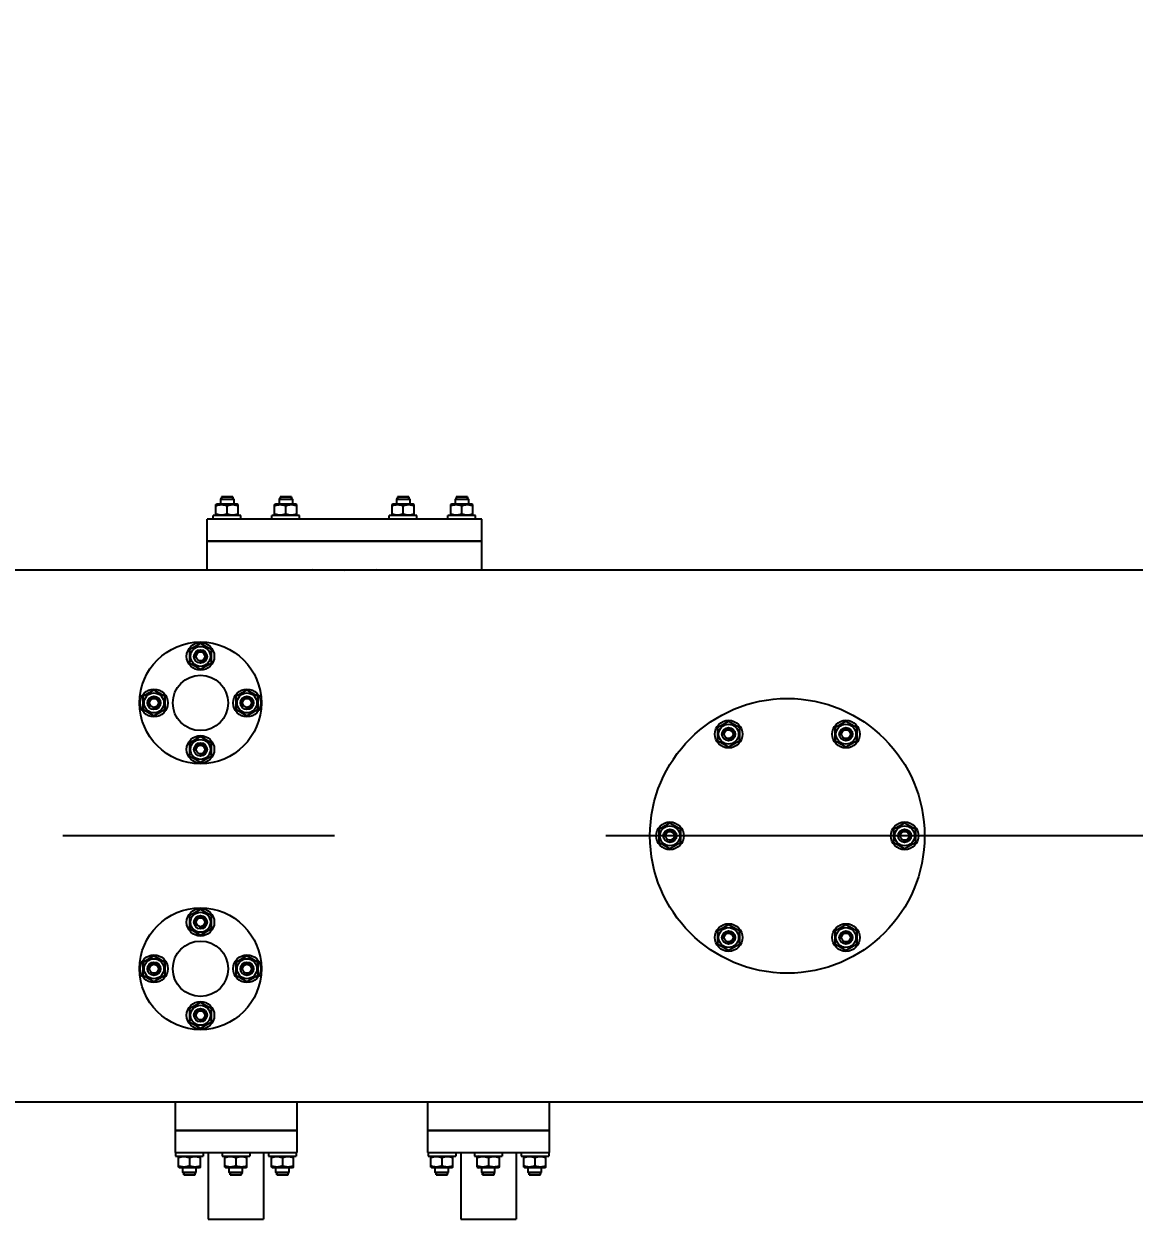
# Model space of a CAD drawing. Header units: millimetres. Extents: x 0 to 1189, y 0 to 841.
# Drawn here: x 786.61 to 806.67, y 692.27 to 713.85 of the extents above; entities that cross this region are included whole.
import ezdxf

# ---------------------------------------------------------------- set-up
doc = ezdxf.new("R2010")
doc.units = ezdxf.units.MM
doc.header["$LTSCALE"] = 65.395
doc.linetypes.add('CENTER', pattern=[0.6, 0.375, -0.075, 0.075, -0.075])
doc.layers.get('0').update_dxf_attribs({"linetype": 'CONTINUOUS'})
for name, color, linetype in [('ALL_AXIS', 7, 'CONTINUOUS'), ('ALL_CHAMFER', 7, 'CONTINUOUS'), ('ALL_DIMENSIONS', 7, 'CONTINUOUS'), ('ALL_ROUND', 7, 'CONTINUOUS')]:
    doc.layers.add(name, color=color, linetype=linetype)
doc.styles.get("Standard").update_dxf_attribs({"font": 'txt', "width": 0.7})
doc.dimstyles.new('DIMSTYLE_2', dxfattribs={"dimtxt": 3.5, "dimasz": 3, "dimexe": 0.18, "dimexo": 0.0625, "dimgap": 0.09, "dimtad": 1, "dimlfac": 25, "dimdsep": 46, "dimtxsty": 'STANDARD', "dimblk": '_FILLED', "dimblk1": '_FILLED', "dimblk2": '_FILLED', "dimcen": 0.09, "dimadec": 0, "dimazin": 0, "dimtp": 2, "dimtm": 2, "dimtfac": 1, "dimtofl": 0, "dimtmove": 0, "dimatfit": 3, "dimldrblk": '_FILLED', "dimfxl": 1, "dimtolj": 1, "dimarcsym": 0})

# ---------------------------------------------------------------- blocks, each defined once
blk = doc.blocks.new('_FILLED')
at = {"color": 0, "linetype": 'BYBLOCK'}
blk.add_solid([(0, 0), (-1, 0.1667), (-1, -0.1667)], dxfattribs=at)
blk = doc.blocks.new('*D1')
at = {"layer": 'ALL_DIMENSIONS', "color": 2, "linetype": 'CONTINUOUS'}
for p, q in [((111.762, 705.039), (111.762, 735.427)), ((976.89, 705.039), (976.89, 735.427)), ((111.762, 733.427), (544.326, 733.427)), ((976.89, 733.427), (544.326, 733.427))]:
    blk.add_line(p, q, dxfattribs=at)
at = {"layer": 'ALL_DIMENSIONS', "color": 2, "linetype": 'CONTINUOUS', "xscale": 3, "yscale": 3, "zscale": 3, "rotation": 180}
blk.add_blockref('_FILLED', (111.762, 733.427), dxfattribs=at)
at = {"layer": 'ALL_DIMENSIONS', "color": 2, "linetype": 'CONTINUOUS', "xscale": 3, "yscale": 3, "zscale": 3}
blk.add_blockref('_FILLED', (976.89, 733.427), dxfattribs=at)
blk = doc.blocks.new('*D6')
at = {"layer": 'ALL_DIMENSIONS', "color": 2, "linetype": 'CONTINUOUS'}
for p, q in [((692.402, 694.115), (692.402, 725.427)), ((852.402, 694.115), (852.402, 725.427)), ((692.402, 723.427), (772.402, 723.427)), ((852.402, 723.427), (772.402, 723.427))]:
    blk.add_line(p, q, dxfattribs=at)
at = {"layer": 'ALL_DIMENSIONS', "color": 2, "linetype": 'CONTINUOUS', "xscale": 3, "yscale": 3, "zscale": 3, "rotation": 180}
blk.add_blockref('_FILLED', (692.402, 723.427), dxfattribs=at)
at = {"layer": 'ALL_DIMENSIONS', "color": 2, "linetype": 'CONTINUOUS', "xscale": 3, "yscale": 3, "zscale": 3}
blk.add_blockref('_FILLED', (852.402, 723.427), dxfattribs=at)
blk = doc.blocks.new('*D7')
at = {"layer": 'ALL_DIMENSIONS', "color": 2, "linetype": 'CONTINUOUS'}
for p, q in [((692.402, 694.115), (692.402, 730.427)), ((916.21, 707.342), (916.21, 730.427)), ((692.402, 728.427), (804.306, 728.427)), ((916.21, 728.427), (804.306, 728.427))]:
    blk.add_line(p, q, dxfattribs=at)
at = {"layer": 'ALL_DIMENSIONS', "color": 2, "linetype": 'CONTINUOUS', "xscale": 3, "yscale": 3, "zscale": 3, "rotation": 180}
blk.add_blockref('_FILLED', (692.402, 728.427), dxfattribs=at)
at = {"layer": 'ALL_DIMENSIONS', "color": 2, "linetype": 'CONTINUOUS', "xscale": 3, "yscale": 3, "zscale": 3}
blk.add_blockref('_FILLED', (916.21, 728.427), dxfattribs=at)

msp = doc.modelspace()

# ---------------------------------------------------------------- linework, layer by layer
at = {"color": 7, "linetype": 'CONTINUOUS'}
for p, q in [((790.38443807, 705.30712965), (790.17907908, 705.30712965)), ((791.44443807, 705.30712965), (791.23907908, 705.30712965)), ((793.56443807, 705.30712965), (793.35907908, 705.30712965)), ((794.62443807, 705.30712965), (794.41907908, 705.30712965)), ((790.08175677, 705.16758161), (790.10175857, 705.17912965)), ((790.08175857, 704.98267666), (790.08175857, 705.16758265)), ((790.10175996, 705.17912965), (790.46175719, 705.17912965)), ((790.28175857, 705.00053994), (790.28175857, 705.14971937)), ((790.48176038, 705.16758161), (790.46175857, 705.17912965)), ((790.48175857, 704.98267666), (790.48175857, 705.16758265)), ((791.14175677, 705.16758161), (791.16175857, 705.17912965)), ((791.14175857, 704.98267666), (791.14175857, 705.16758265)), ((791.16175996, 705.17912965), (791.52175719, 705.17912965)), ((791.34175857, 705.00053994), (791.34175857, 705.14971937)), ((791.54176038, 705.16758161), (791.52175857, 705.17912965)), ((791.54175857, 704.98267666), (791.54175857, 705.16758265)), ((793.26175677, 705.16758161), (793.28175857, 705.17912965)), ((793.26175857, 704.98267666), (793.26175857, 705.16758265)), ((793.28175996, 705.17912965), (793.64175719, 705.17912965)), ((793.46175857, 705.00053994), (793.46175857, 705.14971937)), ((793.66176038, 705.16758161), (793.64175857, 705.17912965)), ((793.66175857, 704.98267666), (793.66175857, 705.16758265)), ((794.32175677, 705.16758161), (794.34175857, 705.17912965)), ((794.32175857, 704.98267666), (794.32175857, 705.16758265)), ((794.34175996, 705.17912965), (794.70175719, 705.17912965)), ((794.52175857, 705.00053994), (794.52175857, 705.14971937)), ((794.72176038, 705.16758161), (794.70175857, 705.17912965)), ((794.72175857, 704.98267666), (794.72175857, 705.16758265)), ((790.10175857, 704.97112965), (790.08175857, 704.98267666)), ((790.46175857, 704.97112965), (790.48175857, 704.98267666)), ((791.16175857, 704.97112965), (791.14175857, 704.98267666)), ((791.52175857, 704.97112965), (791.54175857, 704.98267666)), ((793.28175857, 704.97112965), (793.26175857, 704.98267666)), ((793.64175857, 704.97112965), (793.66175857, 704.98267666)), ((794.34175857, 704.97112965), (794.32175857, 704.98267666)), ((794.70175857, 704.97112965), (794.72175857, 704.98267666)), ((789.92177878, 704.50712965), (794.88173837, 704.50712965)), ((754.29582779, 703.98712965), (790.50768936, 703.98712965)), ((794.29582779, 703.98712965), (825.56175857, 703.98712965)), ((789.80175857, 702.65806976), (789.60175857, 702.54259971)), ((790.00175857, 702.54259971), (789.80175857, 702.65806976)), ((789.60175857, 702.54259971), (789.60175857, 702.3116596)), ((790.00175857, 702.3116596), (790.00175857, 702.54259971)), ((789.60175857, 702.3116596), (789.80175857, 702.19618955)), ((789.80175857, 702.19618955), (790.00175857, 702.3116596)), ((788.96175857, 701.81806976), (788.76175857, 701.70259971)), ((789.16175857, 701.70259971), (788.96175857, 701.81806976)), ((790.64175857, 701.81806976), (790.44175857, 701.70259971)), ((790.84175857, 701.70259971), (790.64175857, 701.81806976)), ((788.76175857, 701.70259971), (788.76175857, 701.4716596)), ((789.16175857, 701.4716596), (789.16175857, 701.70259971)), ((790.44175857, 701.70259971), (790.44175857, 701.4716596)), ((790.84175857, 701.4716596), (790.84175857, 701.70259971)), ((788.76175857, 701.4716596), (788.96175857, 701.35618955)), ((788.96175857, 701.35618955), (789.16175857, 701.4716596)), ((790.44175857, 701.4716596), (790.64175857, 701.35618955)), ((790.64175857, 701.35618955), (790.84175857, 701.4716596)), ((799.34175857, 701.25404362), (799.14175857, 701.13857356)), ((799.14175857, 701.13857356), (799.14175857, 700.90763346)), ((799.54175857, 701.13857356), (799.34175857, 701.25404362)), ((799.54175857, 700.90763346), (799.54175857, 701.13857356)), ((801.46175857, 701.25404362), (801.26175857, 701.13857356)), ((801.26175857, 701.13857356), (801.26175857, 700.90763346)), ((801.66175857, 701.13857356), (801.46175857, 701.25404362)), ((801.66175857, 700.90763346), (801.66175857, 701.13857356)), ((789.80175857, 700.97806976), (789.60175857, 700.86259971)), ((790.00175857, 700.86259971), (789.80175857, 700.97806976)), ((789.60175857, 700.86259971), (789.60175857, 700.6316596)), ((790.00175857, 700.6316596), (790.00175857, 700.86259971)), ((799.14175857, 700.90763346), (799.34175857, 700.7921634)), ((799.34175857, 700.7921634), (799.54175857, 700.90763346)), ((801.26175857, 700.90763346), (801.46175857, 700.7921634)), ((801.46175857, 700.7921634), (801.66175857, 700.90763346)), ((789.60175857, 700.6316596), (789.80175857, 700.51618955)), ((789.80175857, 700.51618955), (790.00175857, 700.6316596)), ((798.28175857, 699.41806976), (798.08175857, 699.30259971)), ((798.48175857, 699.30259971), (798.28175857, 699.41806976)), ((802.52175857, 699.41806976), (802.32175857, 699.30259971)), ((802.72175857, 699.30259971), (802.52175857, 699.41806976)), ((798.08175857, 699.30259971), (798.08175857, 699.0716596)), ((798.48175857, 699.0716596), (798.48175857, 699.30259971)), ((802.32175857, 699.30259971), (802.32175857, 699.0716596)), ((802.72175857, 699.0716596), (802.72175857, 699.30259971)), ((798.08175857, 699.0716596), (798.28175857, 698.95618955)), ((798.28175857, 698.95618955), (798.48175857, 699.0716596)), ((802.32175857, 699.0716596), (802.52175857, 698.95618955)), ((802.52175857, 698.95618955), (802.72175857, 699.0716596)), ((789.80175857, 697.85806976), (789.60175857, 697.74259971)), ((789.60175857, 697.74259971), (789.60175857, 697.5116596)), ((790.00175857, 697.74259971), (789.80175857, 697.85806976)), ((790.00175857, 697.5116596), (790.00175857, 697.74259971)), ((789.60175857, 697.5116596), (789.80175857, 697.39618955)), ((789.80175857, 697.39618955), (790.00175857, 697.5116596)), ((799.34175857, 697.5820959), (799.14175857, 697.46662585)), ((799.14175857, 697.46662585), (799.14175857, 697.23568574)), ((799.54175857, 697.46662585), (799.34175857, 697.5820959)), ((799.54175857, 697.23568574), (799.54175857, 697.46662585)), ((801.46175857, 697.5820959), (801.26175857, 697.46662585)), ((801.26175857, 697.46662585), (801.26175857, 697.23568574)), ((801.66175857, 697.46662585), (801.46175857, 697.5820959)), ((801.66175857, 697.23568574), (801.66175857, 697.46662585)), ((799.14175857, 697.23568574), (799.34175857, 697.12021569)), ((799.34175857, 697.12021569), (799.54175857, 697.23568574)), ((801.26175857, 697.23568574), (801.46175857, 697.12021569)), ((801.46175857, 697.12021569), (801.66175857, 697.23568574)), ((788.96175857, 697.01806976), (788.76175857, 696.90259971)), ((788.76175857, 696.90259971), (788.76175857, 696.6716596)), ((789.16175857, 696.90259971), (788.96175857, 697.01806976)), ((789.16175857, 696.6716596), (789.16175857, 696.90259971)), ((790.64175857, 697.01806976), (790.44175857, 696.90259971)), ((790.44175857, 696.90259971), (790.44175857, 696.6716596)), ((790.84175857, 696.90259971), (790.64175857, 697.01806976)), ((790.84175857, 696.6716596), (790.84175857, 696.90259971)), ((788.76175857, 696.6716596), (788.96175857, 696.55618955)), ((788.96175857, 696.55618955), (789.16175857, 696.6716596)), ((790.44175857, 696.6716596), (790.64175857, 696.55618955)), ((790.64175857, 696.55618955), (790.84175857, 696.6716596)), ((789.80175857, 696.17806976), (789.60175857, 696.06259971)), ((790.00175857, 696.06259971), (789.80175857, 696.17806976)), ((789.60175857, 696.06259971), (789.60175857, 695.8316596)), ((790.00175857, 695.8316596), (790.00175857, 696.06259971)), ((789.60175857, 695.8316596), (789.80175857, 695.71618955)), ((789.80175857, 695.71618955), (790.00175857, 695.8316596)), ((791.54174961, 693.86712965), (789.34176753, 693.86712965)), ((796.10174961, 693.86712965), (793.90176753, 693.86712965)), ((789.42175857, 693.40312965), (789.40175857, 693.39158265)), ((789.40175857, 693.20667666), (789.40175857, 693.39158265)), ((789.60175857, 693.37371937), (789.60175857, 693.22453994)), ((789.78175857, 693.40312965), (789.80175857, 693.39158265)), ((789.80175857, 693.20667666), (789.80175857, 693.39158265)), ((790.26175857, 693.40312965), (790.24175857, 693.39158265)), ((790.24175857, 693.20667666), (790.24175857, 693.39158265)), ((790.44175857, 693.37371937), (790.44175857, 693.22453994)), ((790.62175857, 693.40312965), (790.64175857, 693.39158265)), ((790.64175857, 693.20667666), (790.64175857, 693.39158265)), ((791.10175857, 693.40312965), (791.08175857, 693.39158265)), ((791.08175857, 693.20667666), (791.08175857, 693.39158265)), ((791.28175857, 693.37371937), (791.28175857, 693.22453994)), ((791.46175857, 693.40312965), (791.48175857, 693.39158265)), ((791.48175857, 693.20667666), (791.48175857, 693.39158265)), ((793.98175857, 693.40312965), (793.96175857, 693.39158265)), ((793.96175857, 693.20667666), (793.96175857, 693.39158265)), ((794.16175857, 693.37371937), (794.16175857, 693.22453994)), ((794.34175857, 693.40312965), (794.36175857, 693.39158265)), ((794.36175857, 693.20667666), (794.36175857, 693.39158265)), ((794.82175857, 693.40312965), (794.80175857, 693.39158265)), ((794.80175857, 693.20667666), (794.80175857, 693.39158265)), ((795.00175857, 693.37371937), (795.00175857, 693.22453994)), ((795.18175857, 693.40312965), (795.20175857, 693.39158265)), ((795.20175857, 693.20667666), (795.20175857, 693.39158265)), ((795.66175857, 693.40312965), (795.64175857, 693.39158265)), ((795.64175857, 693.20667666), (795.64175857, 693.39158265)), ((795.84175857, 693.37371937), (795.84175857, 693.22453994)), ((796.02175857, 693.40312965), (796.04175857, 693.39158265)), ((796.04175857, 693.20667666), (796.04175857, 693.39158265)), ((789.40175677, 693.2066777), (789.42175857, 693.19512965)), ((789.78175719, 693.19512965), (789.42175996, 693.19512965)), ((789.80176038, 693.2066777), (789.78175857, 693.19512965)), ((790.24175677, 693.2066777), (790.26175857, 693.19512965)), ((790.62175719, 693.19512965), (790.26175996, 693.19512965)), ((790.64176038, 693.2066777), (790.62175857, 693.19512965)), ((791.08175677, 693.2066777), (791.10175857, 693.19512965)), ((791.46175719, 693.19512965), (791.10175996, 693.19512965)), ((791.48176038, 693.2066777), (791.46175857, 693.19512965)), ((793.96175677, 693.2066777), (793.98175857, 693.19512965)), ((794.34175719, 693.19512965), (793.98175996, 693.19512965)), ((794.36176038, 693.2066777), (794.34175857, 693.19512965)), ((794.80175677, 693.2066777), (794.82175857, 693.19512965)), ((795.18175719, 693.19512965), (794.82175996, 693.19512965)), ((795.20176038, 693.2066777), (795.18175857, 693.19512965)), ((795.64175677, 693.2066777), (795.66175857, 693.19512965)), ((796.02175719, 693.19512965), (795.66175996, 693.19512965)), ((796.04176038, 693.2066777), (796.02175857, 693.19512965)), ((789.49907908, 693.06712965), (789.70443807, 693.06712965)), ((790.33907908, 693.06712965), (790.54443807, 693.06712965)), ((791.17907908, 693.06712965), (791.38443807, 693.06712965)), ((794.05907908, 693.06712965), (794.26443807, 693.06712965)), ((794.89907908, 693.06712965), (795.10443807, 693.06712965)), ((795.73907908, 693.06712965), (795.94443807, 693.06712965))]:
    msp.add_line(p, q, dxfattribs=at)
at = {"color": 2, "linetype": 'CONTINUOUS'}
for p, q in [((790.17907908, 705.30712965), (790.17907908, 705.28445016)), ((790.38443807, 705.30712965), (790.38443807, 705.28445016)), ((791.23907908, 705.30712965), (791.23907908, 705.28445016)), ((791.44443807, 705.30712965), (791.44443807, 705.28445016)), ((793.35907908, 705.30712965), (793.35907908, 705.28445016)), ((793.56443807, 705.30712965), (793.56443807, 705.28445016)), ((794.41907908, 705.30712965), (794.41907908, 705.28445016)), ((794.62443807, 705.30712965), (794.62443807, 705.28445016)), ((789.49907908, 693.06712965), (789.49907908, 693.08980915)), ((789.70443807, 693.06712965), (789.70443807, 693.08980915)), ((790.33907908, 693.06712965), (790.33907908, 693.08980915)), ((790.54443807, 693.06712965), (790.54443807, 693.08980915)), ((791.17907908, 693.06712965), (791.17907908, 693.08980915)), ((791.38443807, 693.06712965), (791.38443807, 693.08980915)), ((794.05907908, 693.06712965), (794.05907908, 693.08980915)), ((794.26443807, 693.06712965), (794.26443807, 693.08980915)), ((794.89907908, 693.06712965), (794.89907908, 693.08980915)), ((795.10443807, 693.06712965), (795.10443807, 693.08980915)), ((795.73907908, 693.06712965), (795.73907908, 693.08980915)), ((795.94443807, 693.06712965), (795.94443807, 693.08980915))]:
    msp.add_line(p, q, dxfattribs=at)
at = {"color": 7, "linetype": 'CONTINUOUS'}
for points in [[(790.08175857, 705.14971937), (790.09228277, 705.15308744), (790.10262009, 705.15610057), (790.1127462, 705.15875573), (790.12273409, 705.16106201), (790.13264158, 705.16303023), (790.14248981, 705.16465218), (790.15231803, 705.16592604), (790.16212971, 705.16684352), (790.17194262, 705.16739617), (790.18175312, 705.16758265), (790.19156284, 705.16739662), (790.20137375, 705.16684454), (790.21118225, 705.16592795), (790.22100673, 705.16465522), (790.23085145, 705.16303461), (790.24075518, 705.161068), (790.25073589, 705.15876463), (790.26086033, 705.15611074), (790.27121031, 705.15309432), (790.28175857, 705.14971937)], [(790.28175857, 705.14971937), (790.29345671, 705.15344537), (790.30492562, 705.15673159), (790.31613046, 705.15957397), (790.32717573, 705.1619847), (790.33814885, 705.16397936), (790.34906613, 705.16554375), (790.35997342, 705.16667171), (790.37086945, 705.16735468), (790.38176964, 705.16758069), (790.39266971, 705.16735376), (790.4035655, 705.16666988), (790.41447202, 705.16554115), (790.42538761, 705.16397621), (790.43635807, 705.16198136), (790.44739919, 705.15957105), (790.45859944, 705.15672945), (790.47006428, 705.15344418), (790.48175857, 705.14971937)], [(791.14175857, 705.14971937), (791.15228277, 705.15308744), (791.16262009, 705.15610057), (791.1727462, 705.15875573), (791.18273409, 705.16106201), (791.19264158, 705.16303023), (791.20248981, 705.16465218), (791.21231803, 705.16592604), (791.22212971, 705.16684352), (791.23194262, 705.16739617), (791.24175312, 705.16758265), (791.25156284, 705.16739662), (791.26137375, 705.16684454), (791.27118225, 705.16592795), (791.28100673, 705.16465522), (791.29085145, 705.16303461), (791.30075518, 705.161068), (791.31073589, 705.15876463), (791.32086033, 705.15611074), (791.33121031, 705.15309432), (791.34175857, 705.14971937)], [(791.34175857, 705.14971937), (791.35345671, 705.15344537), (791.36492562, 705.15673159), (791.37613046, 705.15957397), (791.38717573, 705.1619847), (791.39814885, 705.16397936), (791.40906613, 705.16554375), (791.41997342, 705.16667171), (791.43086945, 705.16735468), (791.44176964, 705.16758069), (791.45266971, 705.16735376), (791.4635655, 705.16666988), (791.47447202, 705.16554115), (791.48538761, 705.16397621), (791.49635807, 705.16198136), (791.50739919, 705.15957105), (791.51859944, 705.15672945), (791.53006428, 705.15344418), (791.54175857, 705.14971937)], [(793.26175857, 705.14971937), (793.27228277, 705.15308744), (793.28262009, 705.15610057), (793.2927462, 705.15875573), (793.30273409, 705.16106201), (793.31264158, 705.16303023), (793.32248981, 705.16465218), (793.33231803, 705.16592604), (793.34212971, 705.16684352), (793.35194262, 705.16739617), (793.36175312, 705.16758265), (793.37156284, 705.16739662), (793.38137375, 705.16684454), (793.39118225, 705.16592795), (793.40100673, 705.16465522), (793.41085145, 705.16303461), (793.42075518, 705.161068), (793.43073589, 705.15876463), (793.44086033, 705.15611074), (793.45121031, 705.15309432), (793.46175857, 705.14971937)], [(793.46175857, 705.14971937), (793.47345671, 705.15344537), (793.48492562, 705.15673159), (793.49613046, 705.15957397), (793.50717573, 705.1619847), (793.51814885, 705.16397936), (793.52906613, 705.16554375), (793.53997342, 705.16667171), (793.55086945, 705.16735468), (793.56176964, 705.16758069), (793.57266971, 705.16735376), (793.5835655, 705.16666988), (793.59447202, 705.16554115), (793.60538761, 705.16397621), (793.61635807, 705.16198136), (793.62739919, 705.15957105), (793.63859944, 705.15672945), (793.65006428, 705.15344418), (793.66175857, 705.14971937)], [(794.32175857, 705.14971937), (794.33228277, 705.15308744), (794.34262009, 705.15610057), (794.3527462, 705.15875573), (794.36273409, 705.16106201), (794.37264158, 705.16303023), (794.38248981, 705.16465218), (794.39231803, 705.16592604), (794.40212971, 705.16684352), (794.41194262, 705.16739617), (794.42175312, 705.16758265), (794.43156284, 705.16739662), (794.44137375, 705.16684454), (794.45118225, 705.16592795), (794.46100673, 705.16465522), (794.47085145, 705.16303461), (794.48075518, 705.161068), (794.49073589, 705.15876463), (794.50086033, 705.15611074), (794.51121031, 705.15309432), (794.52175857, 705.14971937)], [(794.52175857, 705.14971937), (794.53345671, 705.15344537), (794.54492562, 705.15673159), (794.55613046, 705.15957397), (794.56717573, 705.1619847), (794.57814885, 705.16397936), (794.58906613, 705.16554375), (794.59997342, 705.16667171), (794.61086945, 705.16735468), (794.62176964, 705.16758069), (794.63266971, 705.16735376), (794.6435655, 705.16666988), (794.65447202, 705.16554115), (794.66538761, 705.16397621), (794.67635807, 705.16198136), (794.68739919, 705.15957105), (794.69859944, 705.15672945), (794.71006428, 705.15344418), (794.72175857, 705.14971937)], [(790.08175857, 705.00053994), (790.09489992, 704.9963781), (790.10776974, 704.99277084), (790.12032232, 704.98972203), (790.13269478, 704.98722004), (790.14500562, 704.98524766), (790.15726493, 704.98382553), (790.16952502, 704.98296692), (790.18177772, 704.98267666), (790.19402996, 704.98296869), (790.20628868, 704.98382893), (790.21854608, 704.98525248), (790.2308534, 704.98722568), (790.24321917, 704.98972739), (790.25576371, 704.99277511), (790.26862557, 704.9963806), (790.28175857, 705.00053994)], [(790.28175857, 705.00053994), (790.29489992, 704.9963781), (790.30776974, 704.99277084), (790.32032232, 704.98972203), (790.33269478, 704.98722004), (790.34500562, 704.98524766), (790.35726493, 704.98382553), (790.36952502, 704.98296692), (790.38177772, 704.98267666), (790.39402996, 704.98296869), (790.40628868, 704.98382893), (790.41854608, 704.98525248), (790.4308534, 704.98722568), (790.44321917, 704.98972739), (790.45576371, 704.99277511), (790.46862557, 704.9963806), (790.48175857, 705.00053994)], [(791.14175857, 705.00053994), (791.15489992, 704.9963781), (791.16776974, 704.99277084), (791.18032232, 704.98972203), (791.19269478, 704.98722004), (791.20500562, 704.98524766), (791.21726493, 704.98382553), (791.22952502, 704.98296692), (791.24177772, 704.98267666), (791.25402996, 704.98296869), (791.26628868, 704.98382893), (791.27854608, 704.98525248), (791.2908534, 704.98722568), (791.30321917, 704.98972739), (791.31576371, 704.99277511), (791.32862557, 704.9963806), (791.34175857, 705.00053994)], [(791.34175857, 705.00053994), (791.35489992, 704.9963781), (791.36776974, 704.99277084), (791.38032232, 704.98972203), (791.39269478, 704.98722004), (791.40500562, 704.98524766), (791.41726493, 704.98382553), (791.42952502, 704.98296692), (791.44177772, 704.98267666), (791.45402996, 704.98296869), (791.46628868, 704.98382893), (791.47854608, 704.98525248), (791.4908534, 704.98722568), (791.50321917, 704.98972739), (791.51576371, 704.99277511), (791.52862557, 704.9963806), (791.54175857, 705.00053994)], [(793.26175857, 705.00053994), (793.27489992, 704.9963781), (793.28776974, 704.99277084), (793.30032232, 704.98972203), (793.31269478, 704.98722004), (793.32500562, 704.98524766), (793.33726493, 704.98382553), (793.34952502, 704.98296692), (793.36177772, 704.98267666), (793.37402996, 704.98296869), (793.38628868, 704.98382893), (793.39854608, 704.98525248), (793.4108534, 704.98722568), (793.42321917, 704.98972739), (793.43576371, 704.99277511), (793.44862557, 704.9963806), (793.46175857, 705.00053994)], [(793.46175857, 705.00053994), (793.47489992, 704.9963781), (793.48776974, 704.99277084), (793.50032232, 704.98972203), (793.51269478, 704.98722004), (793.52500562, 704.98524766), (793.53726493, 704.98382553), (793.54952502, 704.98296692), (793.56177772, 704.98267666), (793.57402996, 704.98296869), (793.58628868, 704.98382893), (793.59854608, 704.98525248), (793.6108534, 704.98722568), (793.62321917, 704.98972739), (793.63576371, 704.99277511), (793.64862557, 704.9963806), (793.66175857, 705.00053994)], [(794.32175857, 705.00053994), (794.33489992, 704.9963781), (794.34776974, 704.99277084), (794.36032232, 704.98972203), (794.37269478, 704.98722004), (794.38500562, 704.98524766), (794.39726493, 704.98382553), (794.40952502, 704.98296692), (794.42177772, 704.98267666), (794.43402996, 704.98296869), (794.44628868, 704.98382893), (794.45854608, 704.98525248), (794.4708534, 704.98722568), (794.48321917, 704.98972739), (794.49576371, 704.99277511), (794.50862557, 704.9963806), (794.52175857, 705.00053994)], [(794.52175857, 705.00053994), (794.53489992, 704.9963781), (794.54776974, 704.99277084), (794.56032232, 704.98972203), (794.57269478, 704.98722004), (794.58500562, 704.98524766), (794.59726493, 704.98382553), (794.60952502, 704.98296692), (794.62177772, 704.98267666), (794.63402996, 704.98296869), (794.64628868, 704.98382893), (794.65854608, 704.98525248), (794.6708534, 704.98722568), (794.68321917, 704.98972739), (794.69576371, 704.99277511), (794.70862557, 704.9963806), (794.72175857, 705.00053994)], [(792.59999536, 703.9822303), (792.40083074, 703.98094426), (792.20187231, 703.9822519), (792.01164318, 703.98522479), (791.82730231, 703.98712965)], [(792.97621484, 703.98712965), (792.79084305, 703.98521296), (792.59999536, 703.9822303)], [(789.60175857, 693.37371937), (789.58861722, 693.37788121), (789.57574741, 693.38148847), (789.56319482, 693.38453728), (789.55082237, 693.38703927), (789.53851153, 693.38901164), (789.52625222, 693.39043378), (789.51399213, 693.39129239), (789.50173943, 693.39158265), (789.48948719, 693.39129061), (789.47722847, 693.39043037), (789.46497107, 693.38900682), (789.45266375, 693.38703362), (789.44029798, 693.38453192), (789.42775344, 693.3814842), (789.41489158, 693.37787871), (789.40175857, 693.37371937)], [(789.80175857, 693.37371937), (789.78861722, 693.37788121), (789.77574741, 693.38148847), (789.76319482, 693.38453728), (789.75082237, 693.38703927), (789.73851153, 693.38901164), (789.72625222, 693.39043378), (789.71399213, 693.39129239), (789.70173943, 693.39158265), (789.68948719, 693.39129061), (789.67722847, 693.39043037), (789.66497107, 693.38900682), (789.65266375, 693.38703362), (789.64029798, 693.38453192), (789.62775344, 693.3814842), (789.61489158, 693.37787871), (789.60175857, 693.37371937)], [(790.44175857, 693.37371937), (790.42861722, 693.37788121), (790.41574741, 693.38148847), (790.40319482, 693.38453728), (790.39082237, 693.38703927), (790.37851153, 693.38901164), (790.36625222, 693.39043378), (790.35399213, 693.39129239), (790.34173943, 693.39158265), (790.32948719, 693.39129061), (790.31722847, 693.39043037), (790.30497107, 693.38900682), (790.29266375, 693.38703362), (790.28029798, 693.38453192), (790.26775344, 693.3814842), (790.25489158, 693.37787871), (790.24175857, 693.37371937)], [(790.64175857, 693.37371937), (790.62861722, 693.37788121), (790.61574741, 693.38148847), (790.60319482, 693.38453728), (790.59082237, 693.38703927), (790.57851153, 693.38901164), (790.56625222, 693.39043378), (790.55399213, 693.39129239), (790.54173943, 693.39158265), (790.52948719, 693.39129061), (790.51722847, 693.39043037), (790.50497107, 693.38900682), (790.49266375, 693.38703362), (790.48029798, 693.38453192), (790.46775344, 693.3814842), (790.45489158, 693.37787871), (790.44175857, 693.37371937)], [(791.28175857, 693.37371937), (791.26861722, 693.37788121), (791.25574741, 693.38148847), (791.24319482, 693.38453728), (791.23082237, 693.38703927), (791.21851153, 693.38901164), (791.20625222, 693.39043378), (791.19399213, 693.39129239), (791.18173943, 693.39158265), (791.16948719, 693.39129061), (791.15722847, 693.39043037), (791.14497107, 693.38900682), (791.13266375, 693.38703362), (791.12029798, 693.38453192), (791.10775344, 693.3814842), (791.09489158, 693.37787871), (791.08175857, 693.37371937)], [(791.48175857, 693.37371937), (791.46861722, 693.37788121), (791.45574741, 693.38148847), (791.44319482, 693.38453728), (791.43082237, 693.38703927), (791.41851153, 693.38901164), (791.40625222, 693.39043378), (791.39399213, 693.39129239), (791.38173943, 693.39158265), (791.36948719, 693.39129061), (791.35722847, 693.39043037), (791.34497107, 693.38900682), (791.33266375, 693.38703362), (791.32029798, 693.38453192), (791.30775344, 693.3814842), (791.29489158, 693.37787871), (791.28175857, 693.37371937)], [(794.16175857, 693.37371937), (794.14861722, 693.37788121), (794.13574741, 693.38148847), (794.12319482, 693.38453728), (794.11082237, 693.38703927), (794.09851153, 693.38901164), (794.08625222, 693.39043378), (794.07399213, 693.39129239), (794.06173943, 693.39158265), (794.04948719, 693.39129061), (794.03722847, 693.39043037), (794.02497107, 693.38900682), (794.01266375, 693.38703362), (794.00029798, 693.38453192), (793.98775344, 693.3814842), (793.97489158, 693.37787871), (793.96175857, 693.37371937)], [(794.36175857, 693.37371937), (794.34861722, 693.37788121), (794.33574741, 693.38148847), (794.32319482, 693.38453728), (794.31082237, 693.38703927), (794.29851153, 693.38901164), (794.28625222, 693.39043378), (794.27399213, 693.39129239), (794.26173943, 693.39158265), (794.24948719, 693.39129061), (794.23722847, 693.39043037), (794.22497107, 693.38900682), (794.21266375, 693.38703362), (794.20029798, 693.38453192), (794.18775344, 693.3814842), (794.17489158, 693.37787871), (794.16175857, 693.37371937)], [(795.00175857, 693.37371937), (794.98861722, 693.37788121), (794.97574741, 693.38148847), (794.96319482, 693.38453728), (794.95082237, 693.38703927), (794.93851153, 693.38901164), (794.92625222, 693.39043378), (794.91399213, 693.39129239), (794.90173943, 693.39158265), (794.88948719, 693.39129061), (794.87722847, 693.39043037), (794.86497107, 693.38900682), (794.85266375, 693.38703362), (794.84029798, 693.38453192), (794.82775344, 693.3814842), (794.81489158, 693.37787871), (794.80175857, 693.37371937)], [(795.20175857, 693.37371937), (795.18861722, 693.37788121), (795.17574741, 693.38148847), (795.16319482, 693.38453728), (795.15082237, 693.38703927), (795.13851153, 693.38901164), (795.12625222, 693.39043378), (795.11399213, 693.39129239), (795.10173943, 693.39158265), (795.08948719, 693.39129061), (795.07722847, 693.39043037), (795.06497107, 693.38900682), (795.05266375, 693.38703362), (795.04029798, 693.38453192), (795.02775344, 693.3814842), (795.01489158, 693.37787871), (795.00175857, 693.37371937)], [(795.84175857, 693.37371937), (795.82861722, 693.37788121), (795.81574741, 693.38148847), (795.80319482, 693.38453728), (795.79082237, 693.38703927), (795.77851153, 693.38901164), (795.76625222, 693.39043378), (795.75399213, 693.39129239), (795.74173943, 693.39158265), (795.72948719, 693.39129061), (795.71722847, 693.39043037), (795.70497107, 693.38900682), (795.69266375, 693.38703362), (795.68029798, 693.38453192), (795.66775344, 693.3814842), (795.65489158, 693.37787871), (795.64175857, 693.37371937)], [(796.04175857, 693.37371937), (796.02861722, 693.37788121), (796.01574741, 693.38148847), (796.00319482, 693.38453728), (795.99082237, 693.38703927), (795.97851153, 693.38901164), (795.96625222, 693.39043378), (795.95399213, 693.39129239), (795.94173943, 693.39158265), (795.92948719, 693.39129061), (795.91722847, 693.39043037), (795.90497107, 693.38900682), (795.89266375, 693.38703362), (795.88029798, 693.38453192), (795.86775344, 693.3814842), (795.85489158, 693.37787871), (795.84175857, 693.37371937)], [(789.60175857, 693.22453994), (789.59006044, 693.22081394), (789.57859153, 693.21752772), (789.56738669, 693.21468534), (789.55634142, 693.21227461), (789.5453683, 693.21027995), (789.53445102, 693.20871556), (789.52354373, 693.20758759), (789.5126477, 693.20690463), (789.50174751, 693.20667862), (789.49084744, 693.20690555), (789.47995165, 693.20758942), (789.46904513, 693.20871815), (789.45812954, 693.21028309), (789.44715907, 693.21227794), (789.43611796, 693.21468826), (789.42491771, 693.21752986), (789.41345286, 693.22081513), (789.40175857, 693.22453994)], [(789.80175857, 693.22453994), (789.79123438, 693.22117187), (789.78089706, 693.21815874), (789.77077095, 693.21550358), (789.76078306, 693.2131973), (789.75087557, 693.21122908), (789.74102733, 693.20960712), (789.73119912, 693.20833326), (789.72138744, 693.20741579), (789.71157453, 693.20686313), (789.70176403, 693.20667666), (789.69195431, 693.20686268), (789.6821434, 693.20741476), (789.6723349, 693.20833135), (789.66251042, 693.20960408), (789.6526657, 693.2112247), (789.64276196, 693.2131913), (789.63278125, 693.21549467), (789.62265682, 693.21814856), (789.61230684, 693.22116499), (789.60175857, 693.22453994)], [(790.44175857, 693.22453994), (790.43006044, 693.22081394), (790.41859153, 693.21752772), (790.40738669, 693.21468534), (790.39634142, 693.21227461), (790.3853683, 693.21027995), (790.37445102, 693.20871556), (790.36354373, 693.20758759), (790.3526477, 693.20690463), (790.34174751, 693.20667862), (790.33084744, 693.20690555), (790.31995165, 693.20758942), (790.30904513, 693.20871815), (790.29812954, 693.21028309), (790.28715907, 693.21227794), (790.27611796, 693.21468826), (790.26491771, 693.21752986), (790.25345286, 693.22081513), (790.24175857, 693.22453994)], [(790.64175857, 693.22453994), (790.63123438, 693.22117187), (790.62089706, 693.21815874), (790.61077095, 693.21550358), (790.60078306, 693.2131973), (790.59087557, 693.21122908), (790.58102733, 693.20960712), (790.57119912, 693.20833326), (790.56138744, 693.20741579), (790.55157453, 693.20686313), (790.54176403, 693.20667666), (790.53195431, 693.20686268), (790.5221434, 693.20741476), (790.5123349, 693.20833135), (790.50251042, 693.20960408), (790.4926657, 693.2112247), (790.48276196, 693.2131913), (790.47278125, 693.21549467), (790.46265682, 693.21814856), (790.45230684, 693.22116499), (790.44175857, 693.22453994)], [(791.28175857, 693.22453994), (791.27006044, 693.22081394), (791.25859153, 693.21752772), (791.24738669, 693.21468534), (791.23634142, 693.21227461), (791.2253683, 693.21027995), (791.21445102, 693.20871556), (791.20354373, 693.20758759), (791.1926477, 693.20690463), (791.18174751, 693.20667862), (791.17084744, 693.20690555), (791.15995165, 693.20758942), (791.14904513, 693.20871815), (791.13812954, 693.21028309), (791.12715907, 693.21227794), (791.11611796, 693.21468826), (791.10491771, 693.21752986), (791.09345286, 693.22081513), (791.08175857, 693.22453994)], [(791.48175857, 693.22453994), (791.47123438, 693.22117187), (791.46089706, 693.21815874), (791.45077095, 693.21550358), (791.44078306, 693.2131973), (791.43087557, 693.21122908), (791.42102733, 693.20960712), (791.41119912, 693.20833326), (791.40138744, 693.20741579), (791.39157453, 693.20686313), (791.38176403, 693.20667666), (791.37195431, 693.20686268), (791.3621434, 693.20741476), (791.3523349, 693.20833135), (791.34251042, 693.20960408), (791.3326657, 693.2112247), (791.32276196, 693.2131913), (791.31278125, 693.21549467), (791.30265682, 693.21814856), (791.29230684, 693.22116499), (791.28175857, 693.22453994)], [(794.16175857, 693.22453994), (794.15006044, 693.22081394), (794.13859153, 693.21752772), (794.12738669, 693.21468534), (794.11634142, 693.21227461), (794.1053683, 693.21027995), (794.09445102, 693.20871556), (794.08354373, 693.20758759), (794.0726477, 693.20690463), (794.06174751, 693.20667862), (794.05084744, 693.20690555), (794.03995165, 693.20758942), (794.02904513, 693.20871815), (794.01812954, 693.21028309), (794.00715907, 693.21227794), (793.99611796, 693.21468826), (793.98491771, 693.21752986), (793.97345286, 693.22081513), (793.96175857, 693.22453994)], [(794.36175857, 693.22453994), (794.35123438, 693.22117187), (794.34089706, 693.21815874), (794.33077095, 693.21550358), (794.32078306, 693.2131973), (794.31087557, 693.21122908), (794.30102733, 693.20960712), (794.29119912, 693.20833326), (794.28138744, 693.20741579), (794.27157453, 693.20686313), (794.26176403, 693.20667666), (794.25195431, 693.20686268), (794.2421434, 693.20741476), (794.2323349, 693.20833135), (794.22251042, 693.20960408), (794.2126657, 693.2112247), (794.20276196, 693.2131913), (794.19278125, 693.21549467), (794.18265682, 693.21814856), (794.17230684, 693.22116499), (794.16175857, 693.22453994)], [(795.00175857, 693.22453994), (794.99006044, 693.22081394), (794.97859153, 693.21752772), (794.96738669, 693.21468534), (794.95634142, 693.21227461), (794.9453683, 693.21027995), (794.93445102, 693.20871556), (794.92354373, 693.20758759), (794.9126477, 693.20690463), (794.90174751, 693.20667862), (794.89084744, 693.20690555), (794.87995165, 693.20758942), (794.86904513, 693.20871815), (794.85812954, 693.21028309), (794.84715907, 693.21227794), (794.83611796, 693.21468826), (794.82491771, 693.21752986), (794.81345286, 693.22081513), (794.80175857, 693.22453994)], [(795.20175857, 693.22453994), (795.19123438, 693.22117187), (795.18089706, 693.21815874), (795.17077095, 693.21550358), (795.16078306, 693.2131973), (795.15087557, 693.21122908), (795.14102733, 693.20960712), (795.13119912, 693.20833326), (795.12138744, 693.20741579), (795.11157453, 693.20686313), (795.10176403, 693.20667666), (795.09195431, 693.20686268), (795.0821434, 693.20741476), (795.0723349, 693.20833135), (795.06251042, 693.20960408), (795.0526657, 693.2112247), (795.04276196, 693.2131913), (795.03278125, 693.21549467), (795.02265682, 693.21814856), (795.01230684, 693.22116499), (795.00175857, 693.22453994)], [(795.84175857, 693.22453994), (795.83006044, 693.22081394), (795.81859153, 693.21752772), (795.80738669, 693.21468534), (795.79634142, 693.21227461), (795.7853683, 693.21027995), (795.77445102, 693.20871556), (795.76354373, 693.20758759), (795.7526477, 693.20690463), (795.74174751, 693.20667862), (795.73084744, 693.20690555), (795.71995165, 693.20758942), (795.70904513, 693.20871815), (795.69812954, 693.21028309), (795.68715907, 693.21227794), (795.67611796, 693.21468826), (795.66491771, 693.21752986), (795.65345286, 693.22081513), (795.64175857, 693.22453994)], [(796.04175857, 693.22453994), (796.03123438, 693.22117187), (796.02089706, 693.21815874), (796.01077095, 693.21550358), (796.00078306, 693.2131973), (795.99087557, 693.21122908), (795.98102733, 693.20960712), (795.97119912, 693.20833326), (795.96138744, 693.20741579), (795.95157453, 693.20686313), (795.94176403, 693.20667666), (795.93195431, 693.20686268), (795.9221434, 693.20741476), (795.9123349, 693.20833135), (795.90251042, 693.20960408), (795.8926657, 693.2112247), (795.88276196, 693.2131913), (795.87278125, 693.21549467), (795.86265682, 693.21814856), (795.85230684, 693.22116499), (795.84175857, 693.22453994)]]:
    msp.add_lwpolyline(points, dxfattribs=at)
for centre in [(789.80175857, 702.42712965), (788.96175857, 701.58712965), (790.64175857, 701.58712965), (799.34175857, 701.02310351), (801.46175857, 701.02310351), (789.80175857, 700.74712965), (798.28175857, 699.18712965), (802.52175857, 699.18712965), (789.80175857, 697.62712965), (799.34175857, 697.3511558), (801.46175857, 697.3511558), (788.96175857, 696.78712965), (790.64175857, 696.78712965), (789.80175857, 695.94712965)]:
    msp.add_circle(centre, 0.18, dxfattribs=at)
at = {"color": 2, "linetype": 'CONTINUOUS'}
for centre in [(789.80175857, 702.42712965), (788.96175857, 701.58712965), (790.64175857, 701.58712965), (799.34175857, 701.02310351), (801.46175857, 701.02310351), (789.80175857, 700.74712965), (798.28175857, 699.18712965), (802.52175857, 699.18712965), (789.80175857, 697.62712965), (799.34175857, 697.3511558), (801.46175857, 697.3511558), (788.96175857, 696.78712965), (790.64175857, 696.78712965), (789.80175857, 695.94712965)]:
    msp.add_arc(centre, 0.10267949, 255, 195, dxfattribs=at)
at = {"layer": 'ALL_AXIS', "color": 7, "linetype": 'CONTINUOUS'}
for p, q in [((790.16175857, 705.26712965), (790.16175857, 705.17912965)), ((790.40175857, 705.26712965), (790.40175857, 705.17912965)), ((791.22175857, 705.26712965), (791.22175857, 705.17912965)), ((791.46175857, 705.26712965), (791.46175857, 705.17912965)), ((793.34175857, 705.26712965), (793.34175857, 705.17912965)), ((793.58175857, 705.26712965), (793.58175857, 705.17912965)), ((794.40175857, 705.26712965), (794.40175857, 705.17912965)), ((794.64175857, 705.26712965), (794.64175857, 705.17912965)), ((794.88175857, 704.90712965), (789.92175857, 704.90712965)), ((789.92175857, 703.98712965), (789.92175857, 704.90712965)), ((790.53175857, 704.97112965), (790.03175857, 704.97112965)), ((790.03175857, 704.90712965), (790.03175857, 704.97112965)), ((790.10175857, 704.97112965), (790.08175857, 704.98267666)), ((790.46175857, 704.97112965), (790.48175857, 704.98267666)), ((790.53175857, 704.90712965), (790.53175857, 704.97112965)), ((791.59175857, 704.97112965), (791.09175857, 704.97112965)), ((791.09175857, 704.90712965), (791.09175857, 704.97112965)), ((791.16175857, 704.97112965), (791.14175857, 704.98267666)), ((791.52175857, 704.97112965), (791.54175857, 704.98267666)), ((791.59175857, 704.90712965), (791.59175857, 704.97112965)), ((793.71175857, 704.97112965), (793.21175857, 704.97112965)), ((793.21175857, 704.90712965), (793.21175857, 704.97112965)), ((793.28175857, 704.97112965), (793.26175857, 704.98267666)), ((793.64175857, 704.97112965), (793.66175857, 704.98267666)), ((793.71175857, 704.90712965), (793.71175857, 704.97112965)), ((794.77175857, 704.97112965), (794.27175857, 704.97112965)), ((794.27175857, 704.90712965), (794.27175857, 704.97112965)), ((794.34175857, 704.97112965), (794.32175857, 704.98267666)), ((794.70175857, 704.97112965), (794.72175857, 704.98267666)), ((794.77175857, 704.90712965), (794.77175857, 704.97112965)), ((794.88175857, 703.98712965), (794.88175857, 704.90712965)), ((794.88175857, 704.50712965), (789.92175857, 704.50712965)), ((790.50768936, 703.98712965), (794.29582779, 703.98712965)), ((789.34175857, 694.38712965), (789.34175857, 693.46712965)), ((791.54175857, 694.38712965), (791.54175857, 693.46712965)), ((793.90175857, 694.38712965), (793.90175857, 693.46712965)), ((796.10175857, 694.38712965), (796.10175857, 693.46712965)), ((789.34175857, 693.86712965), (791.54175857, 693.86712965)), ((793.90175857, 693.86712965), (796.10175857, 693.86712965)), ((789.34175857, 693.46712965), (791.54175857, 693.46712965)), ((789.35175857, 693.46712965), (789.35175857, 693.40312965)), ((789.35175857, 693.40312965), (789.85175857, 693.40312965)), ((789.42175857, 693.40312965), (789.40175857, 693.39158265)), ((789.78175857, 693.40312965), (789.80175857, 693.39158265)), ((789.85175857, 693.46712965), (789.85175857, 693.40312965)), ((789.94175857, 693.46712965), (789.94175857, 692.26712965)), ((790.19175857, 693.46712965), (790.19175857, 693.40312965)), ((790.19175857, 693.40312965), (790.69175857, 693.40312965)), ((790.26175857, 693.40312965), (790.24175857, 693.39158265)), ((790.62175857, 693.40312965), (790.64175857, 693.39158265)), ((790.69175857, 693.46712965), (790.69175857, 693.40312965)), ((790.94175857, 693.46712965), (790.94175857, 692.26712965)), ((791.03175857, 693.46712965), (791.03175857, 693.40312965)), ((791.03175857, 693.40312965), (791.53175857, 693.40312965)), ((791.10175857, 693.40312965), (791.08175857, 693.39158265)), ((791.46175857, 693.40312965), (791.48175857, 693.39158265)), ((791.53175857, 693.46712965), (791.53175857, 693.40312965)), ((793.90175857, 693.46712965), (796.10175857, 693.46712965)), ((793.91175857, 693.46712965), (793.91175857, 693.40312965)), ((793.91175857, 693.40312965), (794.41175857, 693.40312965)), ((793.98175857, 693.40312965), (793.96175857, 693.39158265)), ((794.34175857, 693.40312965), (794.36175857, 693.39158265)), ((794.41175857, 693.46712965), (794.41175857, 693.40312965)), ((794.50175857, 693.46712965), (794.50175857, 692.26712965)), ((794.75175857, 693.46712965), (794.75175857, 693.40312965)), ((794.75175857, 693.40312965), (795.25175857, 693.40312965)), ((794.82175857, 693.40312965), (794.80175857, 693.39158265)), ((795.18175857, 693.40312965), (795.20175857, 693.39158265)), ((795.25175857, 693.46712965), (795.25175857, 693.40312965)), ((795.50175857, 693.46712965), (795.50175857, 692.26712965)), ((795.59175857, 693.46712965), (795.59175857, 693.40312965)), ((795.59175857, 693.40312965), (796.09175857, 693.40312965)), ((795.66175857, 693.40312965), (795.64175857, 693.39158265)), ((796.02175857, 693.40312965), (796.04175857, 693.39158265)), ((796.09175857, 693.46712965), (796.09175857, 693.40312965)), ((789.48175857, 693.10712965), (789.48175857, 693.19512965)), ((789.72175857, 693.10712965), (789.72175857, 693.19512965)), ((790.32175857, 693.10712965), (790.32175857, 693.19512965)), ((790.56175857, 693.10712965), (790.56175857, 693.19512965)), ((791.16175857, 693.10712965), (791.16175857, 693.19512965)), ((791.40175857, 693.10712965), (791.40175857, 693.19512965)), ((794.04175857, 693.10712965), (794.04175857, 693.19512965)), ((794.28175857, 693.10712965), (794.28175857, 693.19512965)), ((794.88175857, 693.10712965), (794.88175857, 693.19512965)), ((795.12175857, 693.10712965), (795.12175857, 693.19512965)), ((795.72175857, 693.10712965), (795.72175857, 693.19512965)), ((795.96175857, 693.10712965), (795.96175857, 693.19512965)), ((789.94175857, 692.26712965), (790.94175857, 692.26712965)), ((794.50175857, 692.26712965), (795.50175857, 692.26712965))]:
    msp.add_line(p, q, dxfattribs=at)
at = {"layer": 'ALL_AXIS', "color": 7, "linetype": 'CENTER'}
msp.add_line((978.59743447, 699.18712965), (109.76175857, 699.18712965), dxfattribs=at)
at = {"layer": 'ALL_AXIS', "color": 7, "linetype": 'CONTINUOUS'}
for centre, radius in [((789.80175857, 701.58712965), 1.1), ((789.80175857, 702.42712965), 0.25), ((789.80175857, 701.58712965), 0.5), ((788.96175857, 701.58712965), 0.25), ((790.64175857, 701.58712965), 0.25), ((800.40175857, 699.18712965), 2.48), ((799.34175857, 701.02310351), 0.25), ((801.46175857, 701.02310351), 0.25), ((789.80175857, 700.74712965), 0.25), ((798.28175857, 699.18712965), 0.25), ((802.52175857, 699.18712965), 0.25), ((789.80175857, 696.78712965), 1.1), ((789.80175857, 697.62712965), 0.25), ((799.34175857, 697.3511558), 0.25), ((801.46175857, 697.3511558), 0.25), ((789.80175857, 696.78712965), 0.5), ((788.96175857, 696.78712965), 0.25), ((790.64175857, 696.78712965), 0.25), ((789.80175857, 695.94712965), 0.25)]:
    msp.add_circle(centre, radius, dxfattribs=at)
at = {"layer": 'ALL_CHAMFER', "color": 7, "linetype": 'CONTINUOUS'}
for p, q in [((790.20175857, 705.30712965), (790.16175857, 705.26712965)), ((790.16175857, 705.26712965), (790.40175857, 705.26712965)), ((790.20175857, 705.30712965), (790.36175857, 705.30712965)), ((790.36175857, 705.30712965), (790.40175857, 705.26712965)), ((791.26175857, 705.30712965), (791.22175857, 705.26712965)), ((791.22175857, 705.26712965), (791.46175857, 705.26712965)), ((791.26175857, 705.30712965), (791.42175857, 705.30712965)), ((791.42175857, 705.30712965), (791.46175857, 705.26712965)), ((793.38175857, 705.30712965), (793.34175857, 705.26712965)), ((793.34175857, 705.26712965), (793.58175857, 705.26712965)), ((793.38175857, 705.30712965), (793.54175857, 705.30712965)), ((793.54175857, 705.30712965), (793.58175857, 705.26712965)), ((794.44175857, 705.30712965), (794.40175857, 705.26712965)), ((794.40175857, 705.26712965), (794.64175857, 705.26712965)), ((794.44175857, 705.30712965), (794.60175857, 705.30712965)), ((794.60175857, 705.30712965), (794.64175857, 705.26712965)), ((789.72175857, 693.10712965), (789.48175857, 693.10712965)), ((789.52175857, 693.06712965), (789.48175857, 693.10712965)), ((789.68175857, 693.06712965), (789.52175857, 693.06712965)), ((789.68175857, 693.06712965), (789.72175857, 693.10712965)), ((790.56175857, 693.10712965), (790.32175857, 693.10712965)), ((790.36175857, 693.06712965), (790.32175857, 693.10712965)), ((790.52175857, 693.06712965), (790.36175857, 693.06712965)), ((790.52175857, 693.06712965), (790.56175857, 693.10712965)), ((791.40175857, 693.10712965), (791.16175857, 693.10712965)), ((791.20175857, 693.06712965), (791.16175857, 693.10712965)), ((791.36175857, 693.06712965), (791.20175857, 693.06712965)), ((791.36175857, 693.06712965), (791.40175857, 693.10712965)), ((794.28175857, 693.10712965), (794.04175857, 693.10712965)), ((794.08175857, 693.06712965), (794.04175857, 693.10712965)), ((794.24175857, 693.06712965), (794.08175857, 693.06712965)), ((794.24175857, 693.06712965), (794.28175857, 693.10712965)), ((795.12175857, 693.10712965), (794.88175857, 693.10712965)), ((794.92175857, 693.06712965), (794.88175857, 693.10712965)), ((795.08175857, 693.06712965), (794.92175857, 693.06712965)), ((795.08175857, 693.06712965), (795.12175857, 693.10712965)), ((795.96175857, 693.10712965), (795.72175857, 693.10712965)), ((795.76175857, 693.06712965), (795.72175857, 693.10712965)), ((795.92175857, 693.06712965), (795.76175857, 693.06712965)), ((795.92175857, 693.06712965), (795.96175857, 693.10712965))]:
    msp.add_line(p, q, dxfattribs=at)
for centre, radius in [((789.80175857, 702.42712965), 0.12), ((789.80175857, 702.42712965), 0.08), ((788.96175857, 701.58712965), 0.12), ((788.96175857, 701.58712965), 0.08), ((790.64175857, 701.58712965), 0.12), ((790.64175857, 701.58712965), 0.08), ((799.34175857, 701.02310351), 0.12), ((801.46175857, 701.02310351), 0.12), ((799.34175857, 701.02310351), 0.08), ((801.46175857, 701.02310351), 0.08), ((789.80175857, 700.74712965), 0.12), ((789.80175857, 700.74712965), 0.08), ((798.28175857, 699.18712965), 0.12), ((798.28175857, 699.18712965), 0.08), ((802.52175857, 699.18712965), 0.12), ((802.52175857, 699.18712965), 0.08), ((789.80175857, 697.62712965), 0.12), ((789.80175857, 697.62712965), 0.08), ((799.34175857, 697.3511558), 0.12), ((801.46175857, 697.3511558), 0.12), ((799.34175857, 697.3511558), 0.08), ((801.46175857, 697.3511558), 0.08), ((788.96175857, 696.78712965), 0.12), ((788.96175857, 696.78712965), 0.08), ((790.64175857, 696.78712965), 0.12), ((790.64175857, 696.78712965), 0.08), ((789.80175857, 695.94712965), 0.12), ((789.80175857, 695.94712965), 0.08)]:
    msp.add_circle(centre, radius, dxfattribs=at)
at = {"layer": 'ALL_ROUND', "color": 7, "linetype": 'CONTINUOUS'}
for p, q in [((754.29582779, 703.98712965), (790.50768936, 703.98712965)), ((794.29582779, 703.98712965), (825.56175857, 703.98712965)), ((746.92175857, 694.38712965), (825.56175857, 694.38712965))]:
    msp.add_line(p, q, dxfattribs=at)

# ---------------------------------------------------------------- dimensions: what is measured, and where the dimension line sits
at = {"layer": 'ALL_DIMENSIONS', "color": 2, "linetype": 'CONTINUOUS'}
for base, p1, p2, picture, middle in [((976.88962893, 733.42712965), (111.76175857, 705.03912965), (976.88962893, 705.03912965), '*D1', (527.64980084, 734.30212965)), ((852.40175857, 723.42712965), (692.40175857, 694.11512965), (852.40175857, 694.11512965), '*D6', (767.50175857, 724.30212965))]:
    dim = msp.add_linear_dim(base=base, p1=p1, p2=p2, dimstyle='DIMSTYLE_2', dxfattribs=at)
    dim.commit()
    dim.dimension.update_dxf_attribs({"geometry": picture, "text_midpoint": middle, "dimtype": 160})
dim = msp.add_linear_dim(base=(916.20962893, 728.42712965), p1=(692.40175857, 694.11512965), p2=(916.20962893, 707.34239414), text='4000x16=<>', dimstyle='DIMSTYLE_2', dxfattribs=at)
dim.commit()
dim.dimension.update_dxf_attribs({"geometry": '*D7', "text_midpoint": (788.38069375, 729.30212965), "dimtype": 160})

doc.saveas('drawing.dxf')
